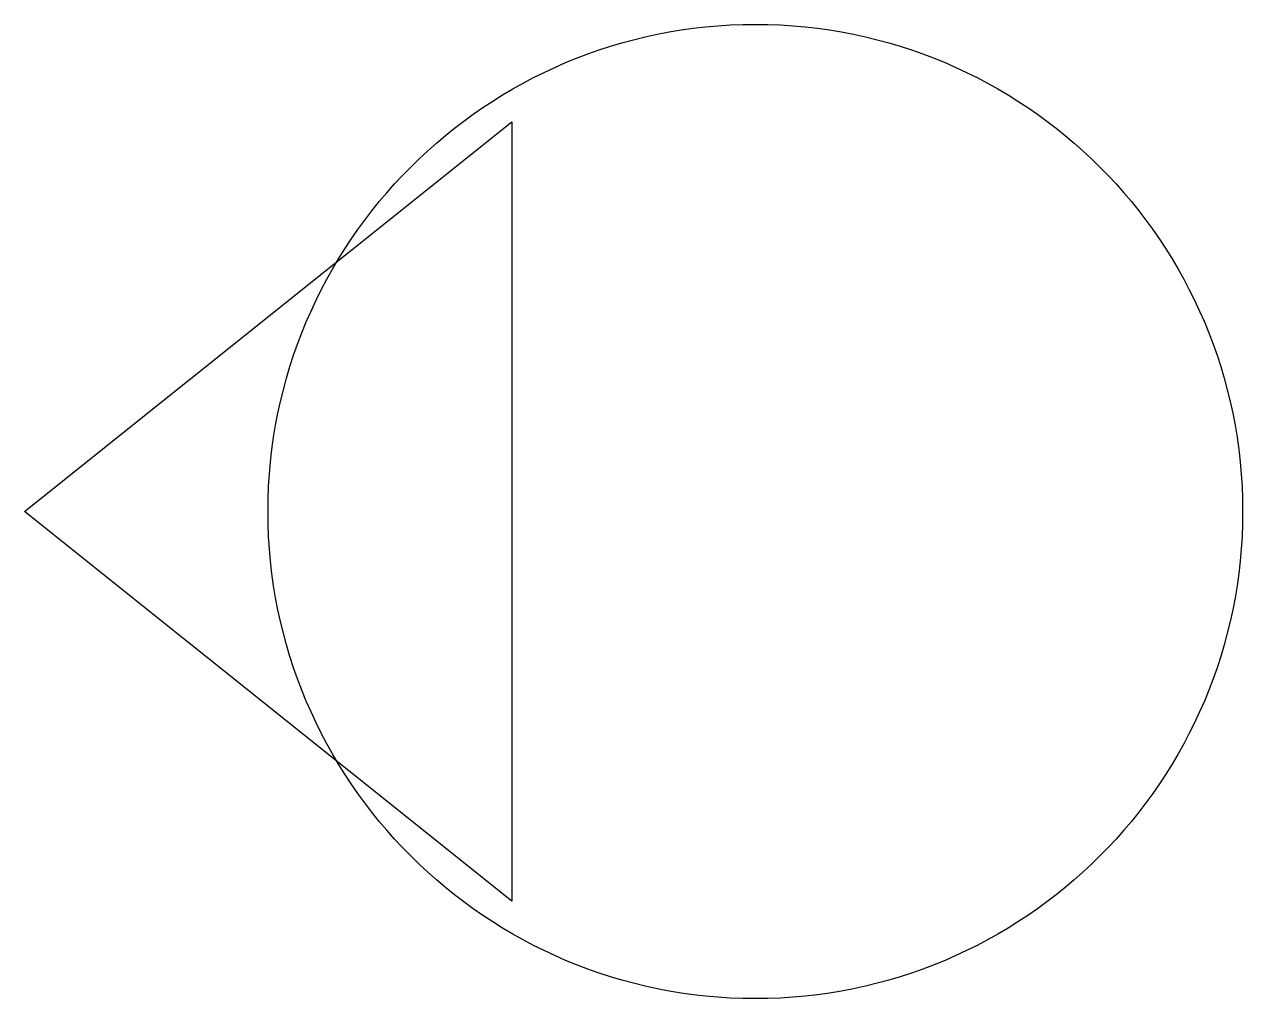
# Model space of a CAD drawing. Header units: metres. Extents: x -0.15 to 0.1, y -0.1 to 0.1.
import ezdxf

# ---------------------------------------------------------------- set-up
doc = ezdxf.new("R2010")
doc.units = ezdxf.units.M

msp = doc.modelspace()

# ---------------------------------------------------------------- linework, layer by layer
msp.add_lwpolyline([(-0.15, 0), (-0.05, 0.08), (-0.05, -0.08)], close=True)
msp.add_circle((0, 0), 0.1)

doc.saveas('drawing.dxf')
